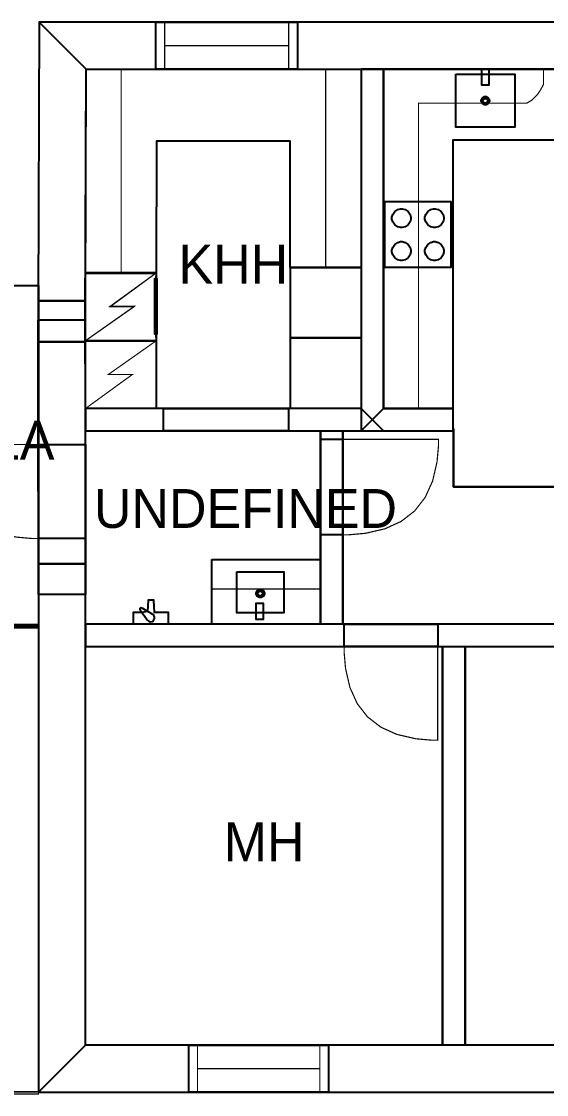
# Model space of a CAD drawing. Extents: x -2 to 29.4, y 0 to 12.7.
# Drawn here: x 5.12 to 9.77, y 1.59 to 11.09 of the extents above; entities that cross this region are included whole.
import ezdxf

# ---------------------------------------------------------------- set-up
doc = ezdxf.new("R2010")
doc.units = 0
doc.layers.get('0').update_dxf_attribs({"linetype": 'CONTINUOUS'})

msp = doc.modelspace()

# ---------------------------------------------------------------- linework, layer by layer
at = {"color": 0}
for points, const_width in [([(5.68821, 8.61176), (5.69499, 10.6636), (5.27979, 11.0803), (5.27154, 8.61313), (5.68821, 8.61176)], 0.00208), ([(5.69499, 10.6636), (12.9177, 10.6636), (12.501, 11.0803), (5.27979, 11.0803), (5.69499, 10.6636)], 0.00208), ([(6.31228, 11.0803), (7.56543, 11.0803), (7.56543, 10.6636), (6.31228, 10.6636), (6.31228, 11.0803)], 0.01042), ([(6.31228, 11.0803), (7.56543, 11.0803), (7.56543, 10.6636), (6.31228, 10.6636), (6.31228, 11.0803)], 0.01042), ([(8.1269, 8.90869), (7.50142, 8.90869), (7.50142, 10.0261), (6.317, 10.0261), (6.31381, 8.85943), (5.68847, 8.85943), (5.69504, 10.6637), (8.12744, 10.6637), (8.1269, 8.90869)], 0.01042), ([(5.69206, 10.6637), (5.69206, 8.85889), (6.00456, 8.85889), (6.00456, 10.6637), (5.69206, 10.6637)], 0.01042), ([(7.81489, 10.6637), (7.81489, 8.91287), (8.12739, 8.91287), (8.12739, 10.6637), (7.81489, 10.6637)], 0.01042), ([(8.12739, 10.6636), (8.12739, 7.46083), (8.32531, 7.65875), (8.32531, 10.6636), (8.12739, 10.6636)], 0.00208), ([(8.32531, 7.65869), (8.63596, 7.65869), (8.63596, 10.3627), (9.59375, 10.3627), (9.63585, 10.3869), (9.68853, 10.4386), (9.71804, 10.4844), (9.74094, 10.5269), (9.74094, 10.6611), (8.32531, 10.6637), (8.32531, 7.65869)], 0.01042), ([(8.32531, 7.65869), (8.94249, 7.65869), (8.94249, 10.0382), (11.7339, 10.0387), (11.7339, 10.6637), (8.32531, 10.6637), (8.32531, 7.65869)], 0.01042), ([(9.19558, 10.6675), (9.25808, 10.6675), (9.25808, 10.5217), (9.19558, 10.5217), (9.19558, 10.6675)], 0.01042), ([(8.96642, 10.6185), (9.48725, 10.6185), (9.48725, 10.1498), (8.96642, 10.1498), (8.96642, 10.6185)], 0.01042), ([(9.26329, 10.3842), (9.26329, 10.3778), (9.25261, 10.3584), (9.23324, 10.3477), (9.22683, 10.3477), (9.22038, 10.3477), (9.20101, 10.3584), (9.19037, 10.3778), (9.19037, 10.3842), (9.19037, 10.3906), (9.20101, 10.41), (9.22038, 10.4206), (9.22683, 10.4206), (9.23324, 10.4206), (9.25261, 10.41), (9.26329, 10.3906), (9.26329, 10.3842)], 0.00833), ([(9.24767, 10.3842), (9.24767, 10.3805), (9.24154, 10.3695), (9.23047, 10.3633), (9.22683, 10.3633), (9.22314, 10.3633), (9.21208, 10.3695), (9.206, 10.3805), (9.206, 10.3842), (9.206, 10.3879), (9.21208, 10.3989), (9.22314, 10.405), (9.22683, 10.405), (9.23047, 10.405), (9.24154, 10.3989), (9.24767, 10.3879), (9.24767, 10.3842)], 0.00833), ([(8.33832, 9.49056), (8.33832, 8.90722), (8.92165, 8.90722), (8.92165, 9.49056), (8.33832, 9.49056)], 0.01042), ([(8.48415, 9.42806), (8.49224, 9.42806), (8.5166, 9.42156), (8.54308, 9.40369), (8.56093, 9.37722), (8.56749, 9.35286), (8.56749, 9.34472), (8.56749, 9.33664), (8.56093, 9.31233), (8.54308, 9.28581), (8.5166, 9.26796), (8.49224, 9.26139), (8.48415, 9.26139), (8.47601, 9.26139), (8.45171, 9.26796), (8.42524, 9.28581), (8.40733, 9.31233), (8.40082, 9.33664), (8.40082, 9.34472), (8.40082, 9.35286), (8.40733, 9.37722), (8.42524, 9.40369), (8.45171, 9.42156), (8.47601, 9.42806), (8.48415, 9.42806)], 0.01042), ([(8.77582, 9.42806), (8.7839, 9.42806), (8.80826, 9.42156), (8.83475, 9.40369), (8.8526, 9.37722), (8.85915, 9.35286), (8.85915, 9.34472), (8.85915, 9.33664), (8.8526, 9.31233), (8.83475, 9.28581), (8.80826, 9.26796), (8.7839, 9.26139), (8.77582, 9.26139), (8.76768, 9.26139), (8.74338, 9.26796), (8.7169, 9.28581), (8.699, 9.31233), (8.69249, 9.33664), (8.69249, 9.34472), (8.69249, 9.35286), (8.699, 9.37722), (8.7169, 9.40369), (8.74338, 9.42156), (8.76768, 9.42806), (8.77582, 9.42806)], 0.01042), ([(8.48415, 9.13639), (8.49224, 9.13639), (8.5166, 9.12989), (8.54308, 9.11203), (8.56093, 9.08556), (8.56749, 9.06119), (8.56749, 9.05306), (8.56749, 9.04497), (8.56093, 9.02067), (8.54308, 8.99414), (8.5166, 8.97629), (8.49224, 8.96972), (8.48415, 8.96972), (8.47601, 8.96972), (8.45171, 8.97629), (8.42524, 8.99414), (8.40733, 9.02067), (8.40082, 9.04497), (8.40082, 9.05306), (8.40082, 9.06119), (8.40733, 9.08556), (8.42524, 9.11203), (8.45171, 9.12989), (8.47601, 9.13639), (8.48415, 9.13639)], 0.01042), ([(8.77582, 9.13639), (8.7839, 9.13639), (8.80826, 9.12989), (8.83475, 9.11203), (8.8526, 9.08556), (8.85915, 9.06119), (8.85915, 9.05306), (8.85915, 9.04497), (8.8526, 9.02067), (8.83475, 8.99414), (8.80826, 8.97629), (8.7839, 8.96972), (8.77582, 8.96972), (8.76768, 8.96972), (8.74338, 8.97629), (8.7169, 8.99414), (8.699, 9.02067), (8.69249, 9.04497), (8.69249, 9.05306), (8.69249, 9.06119), (8.699, 9.08556), (8.7169, 9.11203), (8.74338, 9.12989), (8.76768, 9.13639), (8.77582, 9.13639)], 0.01042), ([(5.68918, 8.85829), (5.68918, 8.25911), (6.31418, 8.25911), (6.31418, 8.85829), (5.68918, 8.85829)], 0.00999), ([(5.68918, 8.85829), (5.68918, 8.25911), (6.31418, 8.25911), (6.31418, 8.85829), (5.68918, 8.85829)], 0.00999), ([(7.5019, 8.90869), (7.5019, 8.28369), (8.1269, 8.28369), (8.1269, 8.90869), (7.5019, 8.90869)], 0.01042), ([(3.31467, 8.74908), (5.27376, 8.74908), (5.27376, 5.71832), (3.31467, 5.71821), (3.31467, 8.74908)], 0.00208), ([(6.30171, 8.81033), (6.30171, 8.317), (6.31939, 8.317), (6.31939, 8.81033), (6.30171, 8.81033)], 0.00999), ([(5.68761, 8.44521), (5.68821, 8.61176), (5.27154, 8.61313), (5.27094, 8.44586), (5.68761, 8.44521)], 0.00208), ([(5.68761, 8.44521), (5.68772, 8.25054), (5.27106, 8.25032), (5.27094, 8.44586), (5.68761, 8.44521)], 0.00208), ([(5.68821, 8.25906), (5.68821, 7.65869), (6.31321, 7.65869), (6.31321, 8.25906), (5.68821, 8.25906)], 0.01001), ([(7.5019, 8.28369), (7.5019, 7.65869), (8.1269, 7.65869), (8.1269, 8.28369), (7.5019, 8.28369)], 0.01042), ([(5.68772, 8.25054), (5.68875, 6.28407), (5.27208, 6.28386), (5.27106, 8.25032), (5.68772, 8.25054)], 0.00208), ([(8.12739, 7.65875), (5.68804, 7.65875), (5.68804, 7.46083), (8.32531, 7.46083), (8.12739, 7.65875)], 0.00208), ([(6.38021, 7.65875), (7.48529, 7.65875), (7.48529, 7.46083), (6.38021, 7.46083), (6.38021, 7.65875)], 0.01042), ([(8.12739, 7.46083), (8.94249, 7.46083), (8.94249, 7.65875), (8.32531, 7.65875), (8.12739, 7.46083)], 0.00208), ([(7.76958, 7.46083), (7.9675, 7.46083), (7.9675, 5.74946), (7.76958, 5.74946), (7.76958, 7.46083)], 0.00208), ([(5.27197, 6.50836), (5.22319, 6.50836), (5.07682, 6.52126), (4.90767, 6.56022), (4.76454, 6.62517), (4.6474, 6.71619), (4.55626, 6.83322), (4.49115, 6.97629), (4.45204, 7.1454), (4.43896, 7.29172), (4.43896, 7.3405), (5.27154, 7.34093), (5.27197, 6.50836)], 0.01042), ([(5.68821, 7.34115), (5.68864, 6.50851), (5.27197, 6.50836), (5.27154, 7.34093), (5.68821, 7.34115)], 0.01042), ([(5.68821, 7.34115), (5.68864, 6.50851), (5.27197, 6.50836), (5.27154, 7.34093), (5.68821, 7.34115)], 0.01042), ([(7.76958, 7.38732), (7.9675, 7.38732), (7.9675, 6.54156), (7.76958, 6.54156), (7.76958, 7.38732)], 0.01042), ([(7.76958, 7.38732), (7.9675, 7.38732), (7.9675, 6.54156), (7.76958, 6.54156), (7.76958, 7.38732)], 0.01042), ([(7.9675, 6.54156), (8.01704, 6.54156), (8.16569, 6.55479), (8.33746, 6.59446), (8.48281, 6.66054), (8.60178, 6.75304), (8.69422, 6.87196), (8.76031, 7.01731), (8.79997, 7.18913), (8.81321, 7.33778), (8.81321, 7.38732), (7.9675, 7.38732), (7.9675, 6.54156)], 0.01042), ([(5.68875, 6.28407), (5.68886, 6.01237), (5.27219, 6.01232), (5.27208, 6.28386), (5.68875, 6.28407)], 0.00208), ([(6.80701, 6.32215), (7.76958, 6.32215), (7.76958, 5.74946), (6.80701, 5.74946), (6.80701, 6.32215)], 0.01042), ([(7.02924, 6.213), (7.44288, 6.213), (7.44288, 5.85053), (7.02924, 5.85053), (7.02924, 6.213)], 0.01042), ([(5.68886, 2.02468), (5.68886, 6.01237), (5.27219, 6.01232), (5.27219, 1.60801), (5.68886, 2.02468)], 0.00208), ([(6.80701, 6.06196), (7.76958, 6.06196), (7.76958, 5.74946), (6.80701, 5.74946), (6.80701, 6.06196)], 0.01042), ([(7.1996, 6.02235), (7.1996, 6.02881), (7.21024, 6.04818), (7.2296, 6.05881), (7.23606, 6.05881), (7.24246, 6.05881), (7.26183, 6.04818), (7.27251, 6.02881), (7.27251, 6.02235), (7.27251, 6.01594), (7.26183, 5.99658), (7.24246, 5.98589), (7.23606, 5.98589), (7.2296, 5.98589), (7.21024, 5.99658), (7.1996, 6.01594), (7.1996, 6.02235)], 0.00833), ([(7.21522, 6.02235), (7.21522, 6.02604), (7.22131, 6.03711), (7.23236, 6.04318), (7.23606, 6.04318), (7.23969, 6.04318), (7.25076, 6.03711), (7.25689, 6.02604), (7.25689, 6.02235), (7.25689, 6.01872), (7.25076, 6.00765), (7.23969, 6.00151), (7.23606, 6.00151), (7.23236, 6.00151), (7.22131, 6.00765), (7.21522, 6.01872), (7.21522, 6.02235)], 0.00833), ([(6.28407, 5.83697), (6.26992, 5.84506), (6.22792, 5.8699), (6.19613, 5.88857), (6.18018, 5.89469), (6.17296, 5.89182), (6.17156, 5.89008), (6.17031, 5.88872), (6.16906, 5.88249), (6.17686, 5.868), (6.19889, 5.83826), (6.22922, 5.79829), (6.23926, 5.78489), (6.241, 5.7825), (6.24869, 5.77713), (6.26269, 5.77279), (6.27821, 5.77453), (6.28971, 5.78163), (6.29237, 5.78489), (6.29503, 5.78842), (6.30029, 5.80094), (6.30035, 5.81565), (6.29428, 5.82796), (6.28689, 5.83529), (6.28407, 5.83697)], 0.01042), ([(7.1984, 5.93772), (7.2609, 5.93772), (7.2609, 5.79189), (7.1984, 5.79189), (7.1984, 5.93772)], 0.01042), ([(5.68886, 5.55154), (11.2778, 5.55154), (11.3585, 5.74946), (5.68886, 5.74946), (5.68886, 5.55154)], 0.00208), ([(7.97737, 5.74946), (8.80572, 5.74946), (8.80572, 5.55154), (7.97737, 5.55154), (7.97737, 5.74946)], 0.01042), ([(7.97737, 5.74946), (8.80572, 5.74946), (8.80572, 5.55154), (7.97737, 5.55154), (7.97737, 5.74946)], 0.01042), ([(7.97737, 5.55154), (7.97737, 5.50304), (7.99029, 5.35742), (8.02914, 5.18918), (8.09386, 5.04682), (8.18446, 4.93033), (8.30094, 4.83974), (8.44331, 4.77507), (8.61154, 4.73622), (8.75717, 4.72325), (8.80572, 4.72325), (8.80572, 5.55154), (7.97737, 5.55154)], 0.01042), ([(8.84928, 5.55154), (9.04719, 5.55154), (9.04719, 2.02468), (8.84928, 2.02468), (8.84928, 5.55154)], 0.00208), ([(27.6765, 2.02468), (5.68886, 2.02468), (5.27219, 1.60801), (28.0932, 1.60801), (27.6765, 2.02468)], 0.00208), ([(6.6026, 2.02468), (7.84044, 2.02468), (7.84044, 1.60801), (6.6026, 1.60801), (6.6026, 2.02468)], 0.01042), ([(6.6026, 2.02468), (7.84044, 2.02468), (7.84044, 1.60801), (6.6026, 1.60801), (6.6026, 2.02468)], 0.01042)]:
    msp.add_lwpolyline(points, close=True, dxfattribs=dict(at, const_width=const_width))
for points in [[(5.68821, 8.61176), (5.69499, 10.6636), (5.27979, 11.0803), (5.27154, 8.61313), (5.68821, 8.61176)], [(5.69499, 10.6636), (12.9177, 10.6636), (12.501, 11.0803), (5.27979, 11.0803), (5.69499, 10.6636)], [(8.12739, 10.6636), (8.12739, 7.46083), (8.32531, 7.65875), (8.32531, 10.6636), (8.12739, 10.6636)], [(5.68761, 8.44521), (5.68821, 8.61176), (5.27154, 8.61313), (5.27094, 8.44586), (5.68761, 8.44521)], [(5.68761, 8.44521), (5.68772, 8.25054), (5.27106, 8.25032), (5.27094, 8.44586), (5.68761, 8.44521)], [(5.68772, 8.25054), (5.68875, 6.28407), (5.27208, 6.28386), (5.27106, 8.25032), (5.68772, 8.25054)], [(8.12739, 7.65875), (5.68804, 7.65875), (5.68804, 7.46083), (8.32531, 7.46083), (8.12739, 7.65875)], [(8.12739, 7.46083), (8.94249, 7.46083), (8.94249, 7.65875), (8.32531, 7.65875), (8.12739, 7.46083)], [(7.76958, 7.46083), (7.9675, 7.46083), (7.9675, 5.74946), (7.76958, 5.74946), (7.76958, 7.46083)], [(5.68875, 6.28407), (5.68886, 6.01237), (5.27219, 6.01232), (5.27208, 6.28386), (5.68875, 6.28407)], [(5.68886, 2.02468), (5.68886, 6.01237), (5.27219, 6.01232), (5.27219, 1.60801), (5.68886, 2.02468)], [(5.68886, 5.55154), (11.2778, 5.55154), (11.3585, 5.74946), (5.68886, 5.74946), (5.68886, 5.55154)], [(8.84928, 5.55154), (9.04719, 5.55154), (9.04719, 2.02468), (8.84928, 2.02468), (8.84928, 5.55154)], [(27.6765, 2.02468), (5.68886, 2.02468), (5.27219, 1.60801), (28.0932, 1.60801), (27.6765, 2.02468)]]:
    msp.add_lwpolyline(points, close=True, dxfattribs=at)
at = {"color": 7}
for points in [[(6.31228, 11.0803), (7.56543, 11.0803), (7.56543, 10.6636), (6.31228, 10.6636), (6.31228, 11.0803)], [(6.31228, 11.0803), (7.56543, 11.0803), (7.56543, 10.6636), (6.31228, 10.6636), (6.31228, 11.0803)], [(8.12739, 7.65875), (5.68886, 7.65875), (5.68761, 8.44521), (5.69499, 10.6636), (8.12739, 10.6636), (8.12739, 7.65875)], [(8.1269, 8.90869), (7.50142, 8.90869), (7.50142, 10.0261), (6.317, 10.0261), (6.31381, 8.85943), (5.68847, 8.85943), (5.69504, 10.6637), (8.12744, 10.6637), (8.1269, 8.90869)], [(8.32531, 7.65869), (8.94249, 7.65869), (8.94249, 10.0382), (11.7339, 10.0387), (11.7339, 10.6637), (8.32531, 10.6637), (8.32531, 7.65869)], [(12.7734, 6.96544), (8.94417, 6.96544), (8.94417, 7.47894), (8.94249, 7.47894), (8.94249, 7.65875), (8.32531, 7.65875), (8.32531, 10.6636), (12.7734, 10.6636), (12.7734, 6.96544)], [(9.19558, 10.6675), (9.25808, 10.6675), (9.25808, 10.5217), (9.19558, 10.5217), (9.19558, 10.6675)], [(8.96642, 10.6185), (9.48725, 10.6185), (9.48725, 10.1498), (8.96642, 10.1498), (8.96642, 10.6185)], [(9.26329, 10.3842), (9.26329, 10.3778), (9.25261, 10.3584), (9.23324, 10.3477), (9.22683, 10.3477), (9.22038, 10.3477), (9.20101, 10.3584), (9.19037, 10.3778), (9.19037, 10.3842), (9.19037, 10.3906), (9.20101, 10.41), (9.22038, 10.4206), (9.22683, 10.4206), (9.23324, 10.4206), (9.25261, 10.41), (9.26329, 10.3906), (9.26329, 10.3842)], [(9.24767, 10.3842), (9.24767, 10.3805), (9.24154, 10.3695), (9.23047, 10.3633), (9.22683, 10.3633), (9.22314, 10.3633), (9.21208, 10.3695), (9.206, 10.3805), (9.206, 10.3842), (9.206, 10.3879), (9.21208, 10.3989), (9.22314, 10.405), (9.22683, 10.405), (9.23047, 10.405), (9.24154, 10.3989), (9.24767, 10.3879), (9.24767, 10.3842)], [(8.33832, 9.49056), (8.92165, 9.49056), (8.92165, 8.90722), (8.33832, 8.90722), (8.33832, 9.49056)], [(8.48415, 9.42806), (8.49224, 9.42806), (8.5166, 9.42156), (8.54308, 9.40369), (8.56093, 9.37722), (8.56749, 9.35286), (8.56749, 9.34472), (8.56749, 9.33664), (8.56093, 9.31233), (8.54308, 9.28581), (8.5166, 9.26796), (8.49224, 9.26139), (8.48415, 9.26139), (8.47601, 9.26139), (8.45171, 9.26796), (8.42524, 9.28581), (8.40733, 9.31233), (8.40082, 9.33664), (8.40082, 9.34472), (8.40082, 9.35286), (8.40733, 9.37722), (8.42524, 9.40369), (8.45171, 9.42156), (8.47601, 9.42806), (8.48415, 9.42806)], [(8.77582, 9.42806), (8.7839, 9.42806), (8.80826, 9.42156), (8.83475, 9.40369), (8.8526, 9.37722), (8.85915, 9.35286), (8.85915, 9.34472), (8.85915, 9.33664), (8.8526, 9.31233), (8.83475, 9.28581), (8.80826, 9.26796), (8.7839, 9.26139), (8.77582, 9.26139), (8.76768, 9.26139), (8.74338, 9.26796), (8.7169, 9.28581), (8.699, 9.31233), (8.69249, 9.33664), (8.69249, 9.34472), (8.69249, 9.35286), (8.699, 9.37722), (8.7169, 9.40369), (8.74338, 9.42156), (8.76768, 9.42806), (8.77582, 9.42806)], [(8.48415, 9.13639), (8.49224, 9.13639), (8.5166, 9.12989), (8.54308, 9.11203), (8.56093, 9.08556), (8.56749, 9.06119), (8.56749, 9.05306), (8.56749, 9.04497), (8.56093, 9.02067), (8.54308, 8.99414), (8.5166, 8.97629), (8.49224, 8.96972), (8.48415, 8.96972), (8.47601, 8.96972), (8.45171, 8.97629), (8.42524, 8.99414), (8.40733, 9.02067), (8.40082, 9.04497), (8.40082, 9.05306), (8.40082, 9.06119), (8.40733, 9.08556), (8.42524, 9.11203), (8.45171, 9.12989), (8.47601, 9.13639), (8.48415, 9.13639)], [(8.77582, 9.13639), (8.7839, 9.13639), (8.80826, 9.12989), (8.83475, 9.11203), (8.8526, 9.08556), (8.85915, 9.06119), (8.85915, 9.05306), (8.85915, 9.04497), (8.8526, 9.02067), (8.83475, 8.99414), (8.80826, 8.97629), (8.7839, 8.96972), (8.77582, 8.96972), (8.76768, 8.96972), (8.74338, 8.97629), (8.7169, 8.99414), (8.699, 9.02067), (8.69249, 9.04497), (8.69249, 9.05306), (8.69249, 9.06119), (8.699, 9.08556), (8.7169, 9.11203), (8.74338, 9.12989), (8.76768, 9.13639), (8.77582, 9.13639)], [(5.68918, 8.85829), (6.31418, 8.85829), (6.31418, 8.25911), (5.68918, 8.25911), (5.68918, 8.85829)], [(5.68918, 8.85829), (6.31418, 8.85829), (6.31418, 8.25911), (5.68918, 8.25911), (5.68918, 8.85829)], [(7.5019, 8.90869), (8.1269, 8.90869), (8.1269, 8.28369), (7.5019, 8.28369), (7.5019, 8.90869)], [(3.31467, 8.74908), (5.27376, 8.74908), (5.27376, 5.71832), (3.31467, 5.71821), (3.31467, 8.74908)], [(6.30171, 8.81033), (6.31939, 8.81033), (6.31939, 8.317), (6.30171, 8.317), (6.30171, 8.81033)], [(7.5019, 8.28369), (8.1269, 8.28369), (8.1269, 7.65869), (7.5019, 7.65869), (7.5019, 8.28369)], [(5.68821, 8.25906), (6.31321, 8.25906), (6.31321, 7.65869), (5.68821, 7.65869), (5.68821, 8.25906)], [(6.38021, 7.65875), (7.48529, 7.65875), (7.48529, 7.46083), (6.38021, 7.46083), (6.38021, 7.65875)], [(6.38021, 7.65875), (7.48529, 7.65875), (7.48529, 7.46083), (6.38021, 7.46083), (6.38021, 7.65875)], [(5.68886, 7.46083), (7.76958, 7.46083), (7.76958, 5.74946), (5.68886, 5.74946), (5.68886, 7.46083)], [(8.94417, 6.96544), (12.7734, 6.96544), (12.7734, 6.95117), (17.0481, 6.95117), (17.0481, 5.84082), (14.8879, 5.84082), (14.1751, 5.11231), (14.1751, 3.75575), (12.1716, 3.75575), (12.1716, 4.95562), (11.3585, 5.74946), (7.9675, 5.74946), (7.9675, 7.46083), (8.94249, 7.46083), (8.94417, 7.47894), (8.94417, 6.96544)], [(5.68821, 7.34115), (5.68864, 6.50851), (5.27197, 6.50836), (5.27154, 7.34093), (5.68821, 7.34115)], [(5.68821, 7.34115), (5.68864, 6.50851), (5.27197, 6.50836), (5.27154, 7.34093), (5.68821, 7.34115)], [(7.76958, 7.38732), (7.9675, 7.38732), (7.9675, 6.54156), (7.76958, 6.54156), (7.76958, 7.38732)], [(7.76958, 7.38732), (7.9675, 7.38732), (7.9675, 6.54156), (7.76958, 6.54156), (7.76958, 7.38732)], [(6.80701, 6.32215), (7.76958, 6.32215), (7.76958, 5.74946), (6.80701, 5.74946), (6.80701, 6.32215)], [(7.02924, 6.213), (7.44288, 6.213), (7.44288, 5.85053), (7.02924, 5.85053), (7.02924, 6.213)], [(7.1996, 6.02235), (7.1996, 6.02881), (7.21024, 6.04818), (7.2296, 6.05881), (7.23606, 6.05881), (7.24246, 6.05881), (7.26183, 6.04818), (7.27251, 6.02881), (7.27251, 6.02235), (7.27251, 6.01594), (7.26183, 5.99658), (7.24246, 5.98589), (7.23606, 5.98589), (7.2296, 5.98589), (7.21024, 5.99658), (7.1996, 6.01594), (7.1996, 6.02235)], [(7.21522, 6.02235), (7.21522, 6.02604), (7.22131, 6.03711), (7.23236, 6.04318), (7.23606, 6.04318), (7.23969, 6.04318), (7.25076, 6.03711), (7.25689, 6.02604), (7.25689, 6.02235), (7.25689, 6.01872), (7.25076, 6.00765), (7.23969, 6.00151), (7.23606, 6.00151), (7.23236, 6.00151), (7.22131, 6.00765), (7.21522, 6.01872), (7.21522, 6.02235)], [(6.18718, 5.85363), (6.11117, 5.85363), (6.11117, 5.75467), (6.42367, 5.75467), (6.42367, 5.85363), (6.29867, 5.85363), (6.29346, 5.96408), (6.24343, 5.96408), (6.23719, 5.86404)], [(6.28407, 5.83697), (6.26992, 5.84506), (6.22792, 5.8699), (6.19613, 5.88857), (6.18018, 5.89469), (6.17296, 5.89182), (6.17156, 5.89008), (6.17031, 5.88872), (6.16906, 5.88249), (6.17686, 5.868), (6.19889, 5.83826), (6.22922, 5.79829), (6.23926, 5.78489), (6.241, 5.7825), (6.24869, 5.77713), (6.26269, 5.77279), (6.27821, 5.77453), (6.28971, 5.78163), (6.29237, 5.78489), (6.29503, 5.78842), (6.30029, 5.80094), (6.30035, 5.81565), (6.29428, 5.82796), (6.28689, 5.83529), (6.28407, 5.83697)], [(7.1984, 5.93772), (7.2609, 5.93772), (7.2609, 5.79189), (7.1984, 5.79189), (7.1984, 5.93772)], [(5.27376, 5.74946), (5.27219, 1.60801), (-0.87429, 1.61051), (-0.87429, 5.71821), (5.27376, 5.74946)], [(7.97737, 5.74946), (8.80572, 5.74946), (8.80572, 5.55154), (7.97737, 5.55154), (7.97737, 5.74946)], [(7.97737, 5.74946), (8.80572, 5.74946), (8.80572, 5.55154), (7.97737, 5.55154), (7.97737, 5.74946)], [(5.68886, 5.55154), (8.84928, 5.55154), (8.84928, 2.02468), (5.68886, 2.02468), (5.68886, 5.55154)], [(11.9688, 4.875), (11.9736, 4.87229), (11.9736, 2.02468), (9.04719, 2.02468), (9.04719, 5.55154), (11.2778, 5.55154), (11.9688, 4.875)], [(6.6026, 2.02468), (7.84044, 2.02468), (7.84044, 1.60801), (6.6026, 1.60801), (6.6026, 2.02468)], [(6.6026, 2.02468), (7.84044, 2.02468), (7.84044, 1.60801), (6.6026, 1.60801), (6.6026, 2.02468)]]:
    msp.add_lwpolyline(points, close=True, dxfattribs=at)
at = {"color": 0}
for points, const_width in [([(6.3904, 10.6636), (6.3904, 11.0803)], 0.01042), ([(7.48731, 10.6636), (7.48731, 11.0803)], 0.01042), ([(6.3904, 10.872), (7.48731, 10.872)], 0.01042), ([(5.68918, 8.25911), (6.11626, 8.55871), (5.90582, 8.55871), (6.31418, 8.85829)], 0.00999), ([(5.69439, 8.26411), (6.11974, 8.56369), (5.90653, 8.56369), (6.31836, 8.86328)], 0.00999), ([(6.30794, 8.28608), (6.30794, 8.83132)], 0.00999), ([(5.68821, 7.65869), (6.10281, 7.9599), (5.89031, 7.9599), (6.31321, 8.25808)], 0.01001), ([(6.18718, 5.85363), (6.11117, 5.85363), (6.11117, 5.75467), (6.42367, 5.75467), (6.42367, 5.85363), (6.29867, 5.85363), (6.29346, 5.96408), (6.24343, 5.96408), (6.23719, 5.86404)], 0.01042), ([(6.68072, 2.02468), (6.68072, 1.60801)], 0.01042), ([(7.76232, 2.02468), (7.76232, 1.60801)], 0.01042), ([(7.76232, 1.81635), (6.68072, 1.81635)], 0.01042)]:
    msp.add_lwpolyline(points, dxfattribs=dict(at, const_width=const_width))
at = {"color": 7}
for points, const_width in [([(8.12739, 7.65875), (5.68886, 7.65875), (5.68761, 8.44521), (5.69499, 10.6636), (8.12739, 10.6636), (8.12739, 7.65875)], 0.00208), ([(12.7734, 6.96544), (8.94417, 6.96544), (8.94417, 7.47894), (8.94249, 7.47894), (8.94249, 7.65875), (8.32531, 7.65875), (8.32531, 10.6636), (12.7734, 10.6636), (12.7734, 6.96544)], 0.00208), ([(6.38021, 7.65875), (7.48529, 7.65875), (7.48529, 7.46083), (6.38021, 7.46083), (6.38021, 7.65875)], 0.01042), ([(5.68886, 7.46083), (7.76958, 7.46083), (7.76958, 5.74946), (5.68886, 5.74946), (5.68886, 7.46083)], 0.00208), ([(8.94417, 6.96544), (12.7734, 6.96544), (12.7734, 6.95117), (17.0481, 6.95117), (17.0481, 5.84082), (14.8879, 5.84082), (14.1751, 5.11231), (14.1751, 3.75575), (12.1716, 3.75575), (12.1716, 4.95562), (11.3585, 5.74946), (7.9675, 5.74946), (7.9675, 7.46083), (8.94249, 7.46083), (8.94417, 7.47894), (8.94417, 6.96544)], 0.00208), ([(5.27376, 5.74946), (5.27219, 1.60801), (-0.87429, 1.61051), (-0.87429, 5.71821), (5.27376, 5.74946)], 0.00208), ([(5.68886, 5.55154), (8.84928, 5.55154), (8.84928, 2.02468), (5.68886, 2.02468), (5.68886, 5.55154)], 0.00208), ([(11.9688, 4.875), (11.9736, 4.87229), (11.9736, 2.02468), (9.04719, 2.02468), (9.04719, 5.55154), (11.2778, 5.55154), (11.9688, 4.875)], 0.00208)]:
    msp.add_lwpolyline(points, close=True, dxfattribs=dict(at, const_width=const_width))
at = {"color": 5, "const_width": 0.01042}
msp.add_lwpolyline([(-0.87429, 5.73383), (5.27376, 5.73383), (5.27376, 1.59239), (-0.87429, 1.59239), (-0.87429, 5.73383)], close=True, dxfattribs=at)

# ---------------------------------------------------------------- texts
at = {"color": 0}
for s, p in [('KHH', (6.51181, 8.76515)), ('TILA', (4.44388, 7.20757)), ('UNDEFINED', (5.76419, 6.60263)), ('MH', (6.91207, 3.65147))]:
    msp.add_text(s, height=0.34375, dxfattribs=at).set_placement(p)

doc.saveas('drawing.dxf')
